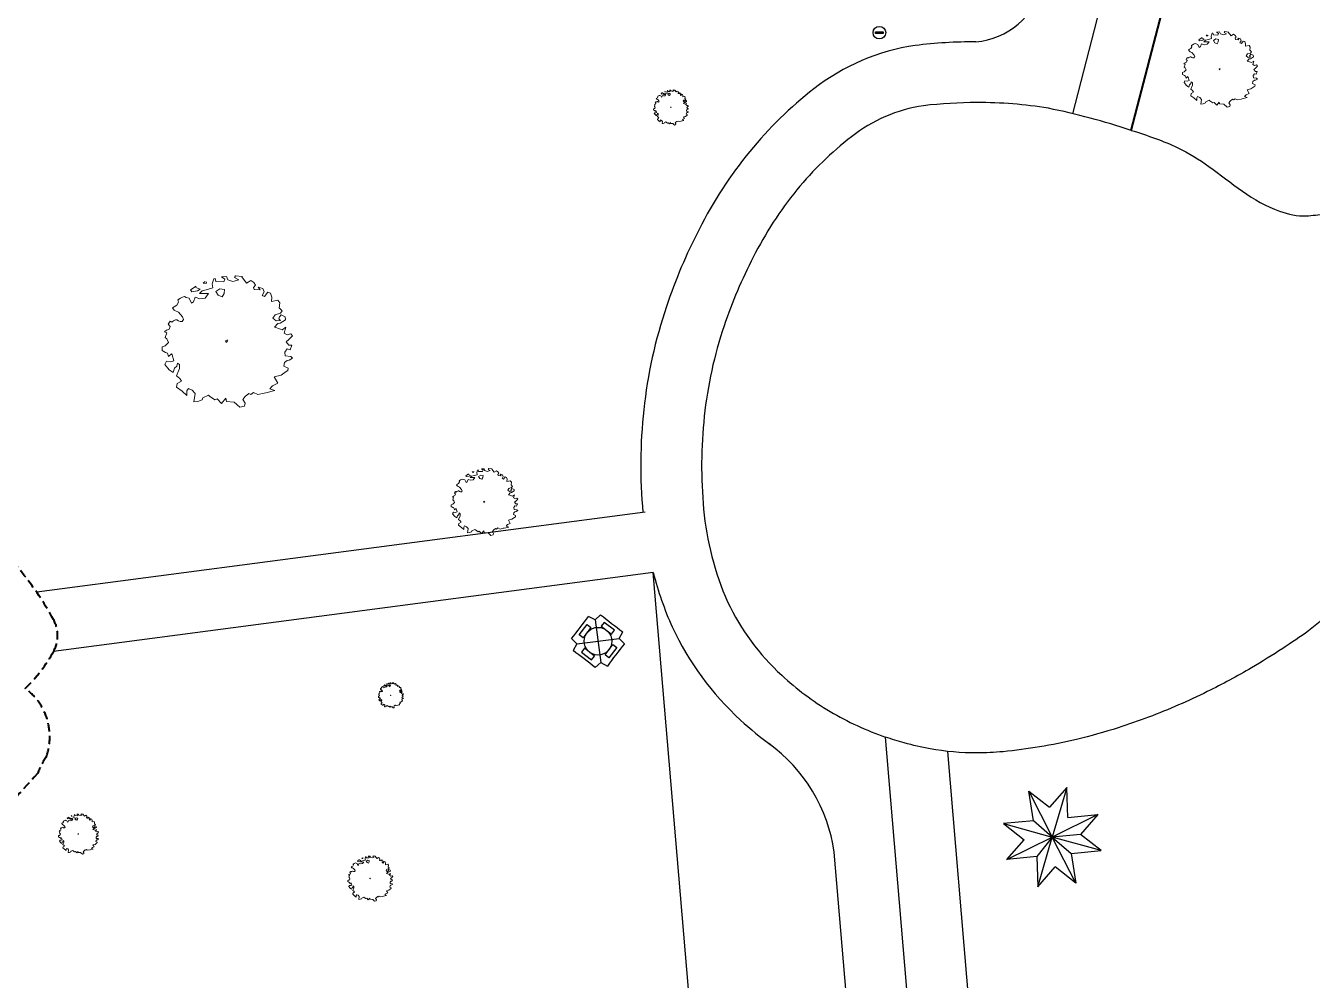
# Model space of a CAD drawing. Extents: x 2080 to 102399, y 2071 to 93424.
# Drawn here: x 81768 to 83291, y 78447 to 79577 of the extents above; entities that cross this region are included whole.
import ezdxf

# ---------------------------------------------------------------- set-up
doc = ezdxf.new("R2010")
doc.units = 0
doc.header["$LTSCALE"] = 20
doc.header["$MEASUREMENT"] = 0
doc.linetypes.add('DASHED2', pattern=[0.375, 0.25, -0.125])
doc.layers.add('ELEC', color=11, linetype='Continuous')
doc.layers.add('proposed tree', color=3, linetype='Continuous')
for name, color, linetype, lineweight in [('fence', 13, 'FENCELINE2', 40), ('Mango tree', 96, 'Continuous', 5), ('PIT', 40, 'DASHED2', 40), ('sappotta', 114, 'Continuous', 5)]:
    doc.layers.add(name, color=color, linetype=linetype, lineweight=lineweight)
doc.linetypes.add('FENCELINE2', pattern='A,0.25,-0.1,[132,ltypeshp.shx,S=0.1,R=0,X=-0.1,Y=0],-0.1,1', length=1.45)

# ---------------------------------------------------------------- blocks, each defined once
blk = doc.blocks.new('NEEM')
at = {"layer": 'sappotta', "linetype": 'Continuous'}
for p, q in [((0.003, 1.132), (-0.083, 1.127)), ((-0.083, 1.127), (-0.023, 1.083)), ((0.03, 1.077), (0.003, 1.132)), ((0.162, 1.144), (0.142, 1.112)), ((0.142, 1.112), (0.216, 1.072)), ((0.283, 1.13), (0.162, 1.144)), ((0.267, 1.123), (0.283, 1.13)), ((0.351, 1.016), (0.267, 1.123)), ((-0.517, 0.963), (-0.614, 0.901)), ((-0.614, 0.901), (-0.589, 0.87)), ((-0.521, 0.945), (-0.521, 0.945)), ((-0.449, 0.913), (-0.521, 0.945)), ((-0.494, 0.884), (-0.449, 0.913)), ((-0.32, 0.906), (-0.415, 0.884)), ((-0.359, 1.043), (-0.396, 1.016)), ((-0.396, 1.016), (-0.345, 1.011)), ((-0.345, 1.011), (-0.34, 1.039)), ((-0.23, 0.935), (-0.32, 0.906)), ((-0.213, 1.092), (-0.242, 1.007)), ((-0.242, 1.007), (-0.23, 0.935)), ((-0.191, 1.099), (-0.213, 1.092)), ((-0.177, 1.048), (-0.191, 1.099)), ((-0.043, 1.039), (-0.177, 1.048)), ((-0.108, 0.922), (-0.177, 0.872)), ((-0.027, 0.908), (-0.108, 0.922)), ((-0.023, 1.083), (-0.043, 1.039)), ((-0.034, 0.839), (-0.027, 0.908)), ((0.114, 1.043), (0.03, 1.077)), ((0.216, 1.072), (0.114, 1.043)), ((0.421, 1.063), (0.351, 1.016)), ((0.473, 1.03), (0.421, 1.063)), ((0.472, 0.942), (0.501, 0.982)), ((0.483, 0.908), (0.472, 0.942)), ((0.501, 0.982), (0.473, 1.03)), ((0.581, 0.9), (0.483, 0.908)), ((0.551, 0.95), (0.581, 0.9)), ((0.627, 0.928), (0.551, 0.95)), ((0.654, 0.87), (0.627, 0.928)), ((-0.818, 0.692), (-0.85, 0.638)), ((-0.783, 0.757), (-0.83, 0.729)), ((-0.83, 0.729), (-0.826, 0.714)), ((-0.826, 0.714), (-0.818, 0.692)), ((-0.749, 0.774), (-0.783, 0.757)), ((-0.717, 0.789), (-0.749, 0.774)), ((-0.689, 0.772), (-0.717, 0.789)), ((-0.638, 0.758), (-0.689, 0.772)), ((-0.598, 0.672), (-0.638, 0.758)), ((-0.562, 0.699), (-0.598, 0.672)), ((-0.589, 0.87), (-0.494, 0.884)), ((-0.533, 0.776), (-0.562, 0.699)), ((-0.452, 0.75), (-0.533, 0.776)), ((-0.415, 0.884), (-0.459, 0.839)), ((-0.459, 0.839), (-0.303, 0.837)), ((-0.361, 0.762), (-0.452, 0.75)), ((-0.303, 0.837), (-0.361, 0.762)), ((-0.177, 0.872), (-0.139, 0.809)), ((-0.139, 0.809), (-0.067, 0.78)), ((-0.067, 0.78), (-0.034, 0.839)), ((0.616, 0.806), (0.654, 0.87)), ((0.66, 0.788), (0.616, 0.806)), ((0.715, 0.86), (0.66, 0.788)), ((0.762, 0.844), (0.715, 0.86)), ((0.783, 0.779), (0.762, 0.844)), ((0.776, 0.704), (0.783, 0.779)), ((0.888, 0.723), (0.776, 0.704)), ((0.924, 0.679), (0.888, 0.723)), ((0.913, 0.591), (0.924, 0.679)), ((-0.892, 0.613), (-0.923, 0.594)), ((-0.923, 0.594), (-0.895, 0.555)), ((-0.895, 0.555), (-0.868, 0.54)), ((-0.85, 0.638), (-0.892, 0.613)), ((-0.868, 0.54), (-0.818, 0.517)), ((-0.818, 0.517), (-0.752, 0.44)), ((0.804, 0.415), (0.84, 0.475)), ((0.84, 0.475), (0.934, 0.5)), ((0.964, 0.541), (0.913, 0.591)), ((0.942, 0.471), (0.917, 0.437)), ((0.934, 0.5), (0.964, 0.541)), ((1.014, 0.439), (0.942, 0.471)), ((-0.978, 0.229), (-1.023, 0.208)), ((-0.96, 0.366), (-0.994, 0.31)), ((-0.994, 0.31), (-0.961, 0.275)), ((-0.961, 0.275), (-0.978, 0.229)), ((-0.935, 0.345), (-0.96, 0.366)), ((-0.908, 0.372), (-0.935, 0.345)), ((-0.87, 0.389), (-0.908, 0.372)), ((-0.846, 0.386), (-0.87, 0.389)), ((-0.821, 0.367), (-0.846, 0.386)), ((-0.788, 0.359), (-0.821, 0.367)), ((-0.757, 0.361), (-0.788, 0.359)), ((-0.735, 0.394), (-0.757, 0.361)), ((-0.752, 0.44), (-0.735, 0.394)), ((0.86, 0.367), (0.804, 0.415)), ((0.829, 0.259), (0.888, 0.326)), ((0.838, 0.262), (0.829, 0.259)), ((0.931, 0.228), (0.838, 0.262)), ((0.933, 0.378), (0.86, 0.367)), ((0.888, 0.326), (0.93, 0.332)), ((0.917, 0.437), (0.904, 0.404)), ((0.904, 0.404), (0.933, 0.378)), ((0.93, 0.332), (1.018, 0.389)), ((0.962, 0.217), (0.931, 0.228)), ((1.025, 0.259), (0.962, 0.217)), ((0.996, 0.16), (1.025, 0.259)), ((1.018, 0.389), (1.014, 0.439)), ((-1.023, 0.208), (-1.062, 0.182)), ((-1.062, 0.182), (-1.02, 0.162)), ((-1.02, 0.162), (-1.049, 0.084)), ((-1.049, 0.084), (-1.017, 0.059)), ((-1.017, 0.059), (-0.991, -0.002)), ((0.02, 0.041), (-0.009, 0.024)), ((-0.009, 0.024), (0, 0)), ((0, 0), (0.014, 0.011)), ((0.014, 0.011), (0.027, 0.031)), ((1.046, 0.129), (0.996, 0.16)), ((1.029, 0.011), (1.074, 0.049)), ((1.074, -0.047), (1.029, 0.011)), ((1.109, 0.149), (1.046, 0.129)), ((1.074, 0.049), (1.137, 0.114)), ((1.137, 0.114), (1.109, 0.149)), ((-1.097, -0.077), (-1.098, -0.14)), ((-1.098, -0.14), (-1.044, -0.173)), ((-1.048, -0.062), (-1.097, -0.077)), ((-0.991, -0.002), (-1.048, -0.062)), ((-1.044, -0.173), (-1.007, -0.185)), ((-1.007, -0.185), (-0.992, -0.244)), ((-0.992, -0.244), (-0.937, -0.198)), ((-0.937, -0.198), (-0.93, -0.213)), ((-0.93, -0.213), (-0.902, -0.318)), ((1.007, -0.166), (1.046, -0.114)), ((1.016, -0.234), (1.007, -0.166)), ((1.046, -0.114), (1.1, -0.129)), ((1.129, -0.047), (1.074, -0.047)), ((1.1, -0.129), (1.129, -0.047)), ((-1.025, -0.325), (-1.052, -0.378)), ((-1.052, -0.378), (-0.982, -0.471)), ((-0.953, -0.336), (-1.025, -0.325)), ((-0.902, -0.318), (-0.953, -0.336)), ((-0.888, -0.446), (-0.848, -0.411)), ((-0.848, -0.411), (-0.837, -0.355)), ((-0.837, -0.355), (-0.803, -0.383)), ((-0.803, -0.383), (-0.803, -0.452)), ((0.992, -0.411), (1.004, -0.349)), ((1.066, -0.443), (0.992, -0.411)), ((1.004, -0.349), (1.045, -0.311)), ((1.11, -0.243), (1.016, -0.234)), ((1.045, -0.311), (1.083, -0.306)), ((1.083, -0.306), (1.137, -0.273)), ((1.137, -0.273), (1.11, -0.243)), ((-0.982, -0.471), (-0.91, -0.516)), ((-0.91, -0.516), (-0.888, -0.446)), ((-0.803, -0.452), (-0.853, -0.576)), ((-0.853, -0.576), (-0.797, -0.619)), ((-0.797, -0.619), (-0.766, -0.668)), ((0.826, -0.591), (0.943, -0.565)), ((0.887, -0.704), (0.826, -0.591)), ((0.943, -0.565), (1.032, -0.503)), ((1.032, -0.503), (1.061, -0.484)), ((1.061, -0.484), (1.066, -0.443)), ((-0.844, -0.71), (-0.852, -0.77)), ((-0.852, -0.77), (-0.758, -0.838)), ((-0.766, -0.668), (-0.844, -0.71)), ((-0.758, -0.838), (-0.675, -0.912)), ((-0.676, -0.836), (-0.649, -0.791)), ((-0.675, -0.912), (-0.676, -0.836)), ((-0.649, -0.791), (-0.582, -0.82)), ((-0.582, -0.82), (-0.534, -0.881)), ((-0.534, -0.881), (-0.554, -1.025)), ((0.327, -0.932), (0.391, -0.879)), ((0.391, -0.879), (0.423, -0.897)), ((0.423, -0.897), (0.47, -0.86)), ((0.47, -0.86), (0.543, -0.896)), ((0.543, -0.896), (0.652, -0.871)), ((0.652, -0.871), (0.68, -0.867)), ((0.68, -0.867), (0.834, -0.828)), ((0.751, -0.797), (0.797, -0.747)), ((0.834, -0.828), (0.751, -0.797)), ((0.797, -0.747), (0.887, -0.704)), ((-0.554, -1.025), (-0.486, -1.015)), ((-0.486, -1.015), (-0.413, -0.988)), ((-0.413, -0.988), (-0.401, -0.955)), ((-0.401, -0.955), (-0.302, -0.907)), ((-0.302, -0.907), (-0.286, -0.926)), ((-0.286, -0.926), (-0.197, -0.986)), ((-0.197, -0.986), (-0.157, -0.969)), ((-0.157, -0.969), (-0.078, -1.049)), ((-0.078, -1.049), (-0.006, -0.96)), ((-0.006, -0.96), (0.006, -1.017)), ((0.006, -1.017), (0.139, -1.026)), ((0.139, -1.026), (0.236, -1.115)), ((0.236, -1.115), (0.314, -1.096)), ((0.287, -0.982), (0.327, -0.932)), ((0.324, -1.046), (0.287, -0.982)), ((0.314, -1.096), (0.324, -1.046))]:
    blk.add_line(p, q, dxfattribs=at)
blk = doc.blocks.new('A$C00DB4384')
at = {"color": 3}
for p, q in [((-28, 54.5), (0, 0)), ((-28, 54.5), (-3.4, 35.4)), ((-22.4, 19.3), (-28, 54.5)), ((17.1, 58.8), (-3.4, 35.4)), ((17.1, 58.8), (0, 0)), ((18.3, 23.2), (17.1, 58.8)), ((-22.4, 19.3), (-57.9, 15.9)), ((-57.9, 15.9), (-33.3, -3.2)), ((-57.9, 15.9), (0, 0)), ((0, 0), (-22.4, 19.3)), ((53.8, 26.6), (0, 0)), ((18.3, 23.2), (53.8, 26.6)), ((53.8, 26.6), (33.3, 3.2)), ((-53.8, -26.6), (0, 0)), ((0, 0), (-18.3, -23.2)), ((-17.1, -58.8), (0, 0)), ((33.3, 3.2), (0, 0)), ((57.9, -15.9), (0, 0)), ((0, 0), (22.4, -19.3)), ((28, -54.5), (0, 0)), ((57.9, -15.9), (33.3, 3.2)), ((-53.8, -26.6), (-33.3, -3.2)), ((-18.3, -23.2), (-53.8, -26.6)), ((-18.3, -23.2), (-17.1, -58.8)), ((22.4, -19.3), (57.9, -15.9)), ((22.4, -19.3), (28, -54.5)), ((-17.1, -58.8), (3.4, -35.4)), ((28, -54.5), (3.4, -35.4))]:
    blk.add_line(p, q, dxfattribs=at)
blk = doc.blocks.new('A$C2E3D03D7')
at = {"layer": 'ELEC', "linetype": 'Continuous', "ltscale": 0.5}
for p, q in [((30.6, 56), (23.4, 61.2)), ((30.6, 56), (37.8, 61.2)), ((30.6, 56), (30.6, 5.2)), ((5.2, 30.6), (0, 37.8)), ((5.2, 30.6), (0, 23.4)), ((5.2, 30.6), (56, 30.6)), ((56, 30.6), (61.2, 37.8)), ((56, 30.6), (61.2, 23.4)), ((30.6, 5.2), (23.4, 0)), ((30.6, 5.2), (37.8, 0))]:
    blk.add_line(p, q, dxfattribs=at)
for points in [[(9.5, 40.9), (20.3, 51.7), (24.4, 47.6), (13.6, 36.8)], [(51.7, 40.9), (40.9, 51.7), (36.8, 47.6), (47.6, 36.8)], [(9.5, 20.3), (20.3, 9.5), (24.4, 13.6), (13.6, 24.4)], [(51.7, 20.3), (40.9, 9.5), (36.8, 13.6), (47.6, 24.4)]]:
    blk.add_lwpolyline(points, close=True, dxfattribs=at)
blk.add_circle((30.6, 30.6), 16.4, dxfattribs=at)
for centre, start, end in [((-373.6, 434.8), 313.2624, 316.7376), ((434.8, 434.8), 223.2624, 226.7376), ((-373.6, -373.6), 43.2624, 46.7376), ((434.8, -373.6), 133.2624, 136.7376)]:
    blk.add_arc(centre, 545.1, start, end, dxfattribs=at)
blk = doc.blocks.new('A$C16A84746')
at = {"layer": 'ELEC'}
blk.add_lwpolyline([(14.9, 44.1), (61.5, 44.1), (61.5, 32.9), (14.9, 32.9)], close=True, dxfattribs=at)
blk.add_circle((38.5, 38.5), 38.5, dxfattribs=at)

msp = doc.modelspace()

# ---------------------------------------------------------------- linework, layer by layer
at = {"linetype": 'Continuous', "ltscale": 0.5}
for p, q in [((83007.654, 79472.58), (83244.967, 80388.536)), ((82501.725, 79000.625), (81781.448, 78905.939)), ((82511.109, 78929.239), (81801.46, 78835.95)), ((82619.308, 77651.032), (82511.109, 78929.239)), ((82804.247, 77666.687), (82725.385, 78598.335))]:
    msp.add_line(p, q, dxfattribs=at)
at = {"color": 2, "linetype": 'Continuous', "ltscale": 0.5}
for p, q in [((82940.021, 76916.34), (82786.118, 78734.48)), ((83011.764, 76922.413), (82859.804, 78717.599))]:
    msp.add_line(p, q, dxfattribs=at)
at = {"linetype": 'Continuous', "ltscale": 0.5}
for points in [[(82893.018, 79557.655, 0.0299927), (82821.362, 79553.353, 0.1301128), (82701.415, 79502.071, 0.05516755), (82625.474, 79427.988, 0.05451555), (82565.477, 79335.579, 0.03795525), (82526.808, 79244.366, 0.05463983), (82499.963, 79121.979, 0.04901851), (82498.892, 79000.252)], [(83076.918, 79452.849, 0.02947693), (82978.836, 79478.981, 0.04282898), (82894.379, 79485.653, 0.03018457), (82830.927, 79481.984, 0.12891063), (82745.718, 79445.315, 0.05510654), (82681.179, 79382.37, 0.05466169), (82629.611, 79302.852, 0.03811031), (82595.037, 79221.369, 0.05463983), (82571.553, 79114.307, 0.05006072), (82570.815, 79004.384, 0.08138134), (82599.172, 78894.665, 0.09930867), (82663.374, 78807.704, 0.05418503), (82720.492, 78764.916, 0.05024338), (82786.118, 78734.48, 4.00399806)], [(82511.109, 78929.239, 0.04041839), (82533.619, 78864.877, 0.09953098), (82614.607, 78754.732, 0.02906416), (82650.589, 78724.925, 0.02906416)]]:
    msp.add_lwpolyline(points, format="xyb", dxfattribs=at)
for centre, radius, start, end in [((82884.27, 79648.934), 91.697, 275.473963, 344.085795), ((82534.09, 78570.7), 193.28, 8.220015, 53.958139)]:
    msp.add_arc(centre, radius, start, end, dxfattribs=at)
msp.add_spline([(83076.918, 79452.849), (83105.649, 79443.201), (83132.014, 79432.309), (83168.786, 79410.116), (83208.468, 79380.786), (83252.388, 79357.153), (83284.163, 79351.536), (83305.897, 79353.243), (83336.85, 79341.449), (83350.874, 79317.784), (83355.033, 79290.488), (83351.638, 79242.916), (83340.728, 79214.56), (83332.338, 79180.498), (83333.507, 79150.238), (83346.495, 79117.164), (83360.429, 79098.881), (83376.828, 79067.673), (83381.699, 79025.788), (83374.533, 78984.614), (83360.313, 78945.315), (83327.481, 78896.217), (83302.556, 78872.978), (83286.682, 78860.42), (83256.248, 78839.468), (83219.245, 78816.589), (83166.9, 78788.312), (83132.866, 78772.542), (83061.425, 78745.563), (83012.13, 78731.769), (82968.484, 78722.955), (82925.193, 78717.23), (82894.273, 78715.716), (82838.74, 78720.628), (82808.315, 78727.574), (82786.118, 78734.48)], degree=3, dxfattribs=at)
at = {"layer": 'fence', "linetype": 'Continuous', "ltscale": 0.5}
msp.add_line((83076.918, 79452.849), (83314.926, 80371.463), dxfattribs=at)
at = {"layer": 'PIT', "ltscale": 2}
msp.add_lwpolyline([(81714.606, 78615.49, -0.00305077), (81782.616, 78691.622, -0.04658999), (81792.845, 78711.412, 0.33225865), (81767.859, 78792.171, 0.07888612), (81801.46, 78835.95, 0.25541101), (81801.349, 78873.665, 0.07726303), (81729.411, 78966.874, 0.13325479)], format="xyb", dxfattribs=at)

# ---------------------------------------------------------------- block references
at = {"layer": 'ELEC', "linetype": 'Continuous', "ltscale": 0.5, "xscale": 0.1943999999930384, "yscale": 0.1943999999930384, "zscale": 0.1943999999930384}
msp.add_blockref('A$C16A84746', (82771.335, 79561.004), dxfattribs=at)
at = {"layer": 'ELEC', "linetype": 'Continuous', "ltscale": 0.5, "rotation": 7.489029090837994}
msp.add_blockref('A$C2E3D03D7', (82419.386, 78813.71), dxfattribs=at)
at = {"layer": 'Mango tree', "linetype": 'Continuous'}
for p, xscale, yscale, zscale in [((83181.174, 79524.441), 39.67372591263847, 39.67372591263847, 39.67372591263847), ((82531.828, 79479.695), 18.43797829546384, 18.43797829546384, 18.43797829546384), ((82005.72, 79201.85), 68.8905651904206, 68.8905651904206, 68.8905651904206), ((82310.746, 79012.293), 35.14968058308295, 35.14968058308295, 35.14968058308295), ((82200.379, 78783.794), 13.22730971960118, 13.22730971960118, 13.22730971960118), ((81830.522, 78619.482), 21.14367121380928, 21.14367121380928, 21.14367121380928), ((82175.784, 78566.682), 23.79724072253157, 23.79724072253157, 23.79724072253157)]:
    msp.add_blockref('NEEM', p, dxfattribs=dict(at, xscale=xscale, yscale=yscale, zscale=zscale))
at = {"layer": 'proposed tree', "linetype": 'Continuous', "ltscale": 0.5}
msp.add_blockref('A$C00DB4384', (82983.514, 78616.144), dxfattribs=at)

doc.saveas('drawing.dxf')
